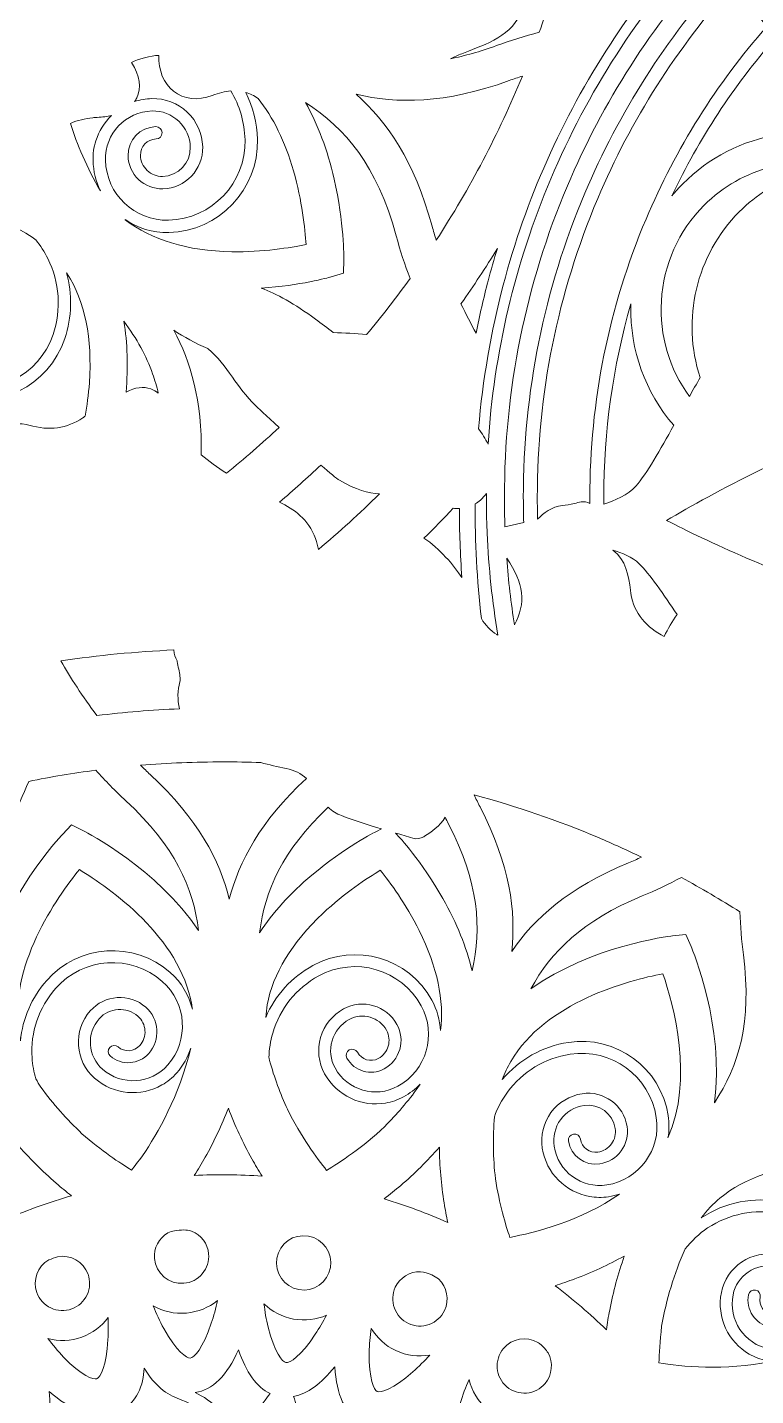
# Model space of a CAD drawing. Header units: millimetres. Extents: x -1844 to 2932, y -490 to 399.
# Drawn here: x 1661.4 to 1800.5, y -21.7 to 239.7 of the extents above; entities that cross this region are included whole.
import ezdxf

# ---------------------------------------------------------------- set-up
doc = ezdxf.new("R2010")
doc.units = ezdxf.units.MM
doc.header["$MEASUREMENT"] = 0
doc.layers.add('Layer 5', color=7, linetype='Continuous')

msp = doc.modelspace()

# ---------------------------------------------------------------- linework, layer by layer
at = {"layer": 'Layer 5', "lineweight": 0}
for points, knots in [([(1650.21, 377.4), (1649.96, 377.5), (1649.7, 377.58), (1649.43, 377.65), (1606.76, 391.27), (1561.29, 398.64), (1514.1, 398.64), (1268.61, 398.64), (1069.6, 199.63), (1069.6, -45.86), (1069.6, -291.35), (1268.61, -490.36), (1514.1, -490.36), (1759.59, -490.36), (1958.6, -291.35), (1958.6, -45.86), (1958.6, 152.15), (1829.12, 319.91), (1650.21, 377.4)], [0, 0, 0, 0, 1, 1, 1, 2, 2, 2, 3, 3, 3, 4, 4, 4, 5, 5, 5, 6, 6, 6, 6]), ([(1745.52, 260.42), (1744.75, 261.83), (1743.87, 263.32), (1742.88, 264.85), (1741.34, 267.23), (1739.71, 269.4), (1738.02, 271.38), (1738.2, 271.79), (1738.44, 272.21), (1738.75, 272.65), (1739.12, 273.16), (1739.52, 273.66), (1739.94, 274.15), (1746.17, 271.46), (1752.02, 266.82), (1757.97, 258.4), (1759.65, 256.03), (1761.42, 253.77), (1763.28, 251.6), (1762.07, 247.28), (1760.7, 243), (1759.18, 238.76), (1756.44, 238.04), (1753.72, 237.2), (1751.02, 236.22), (1747.86, 235.07), (1744.94, 234.25), (1742.21, 233.71), (1742.57, 233.88), (1742.94, 234.05), (1743.31, 234.22), (1743.98, 234.52), (1744.8, 234.83), (1745.67, 235.16), (1749.7, 236.7), (1755.21, 238.8), (1755.97, 243.91), (1756.64, 248.41), (1753.38, 253.61), (1745.52, 260.42)], [0, 0, 0, 0, 1, 1, 1, 2, 2, 2, 3, 3, 3, 4, 4, 4, 5, 5, 5, 6, 6, 6, 7, 7, 7, 8, 8, 8, 9, 9, 9, 10, 10, 10, 11, 11, 11, 12, 12, 12, 13, 13, 13, 13]), ([(1795.5, 263.96), (1798.99, 267.29), (1801.9, 269.71), (1803.8, 271.21), (1804.28, 270.77), (1804.75, 270.34), (1805.22, 269.91), (1801.67, 266.94), (1798.24, 263.8), (1794.93, 260.5), (1793.45, 259.02), (1792.02, 257.51), (1790.61, 255.99), (1790.61, 255.99), (1790.32, 255.67), (1790.32, 255.67), (1778.13, 242.42), (1768.41, 227.35), (1761.4, 210.76), (1754.56, 194.59), (1750.54, 177.57), (1749.42, 160.05), (1748.9, 161.13), (1748.28, 162.12), (1747.59, 163.02), (1748.4, 172.39), (1749.98, 181.54), (1752.31, 190.43), (1756.62, 206.8), (1763.5, 222.31), (1772.77, 236.51), (1781.02, 249.16), (1789.68, 258.42), (1795.5, 263.96)], [0, 0, 0, 0, 1, 1, 1, 2, 2, 2, 3, 3, 3, 4, 4, 4, 5, 5, 5, 6, 6, 6, 7, 7, 7, 8, 8, 8, 9, 9, 9, 10, 10, 10, 11, 11, 11, 11]), ([(1767.9, 208.04), (1760.11, 189.61), (1756.15, 170.03), (1756.15, 149.85), (1756.15, 148.26), (1756.18, 146.67), (1756.23, 145.09), (1756.23, 145.09), (1752.64, 144.29), (1752.64, 144.29), (1752.57, 146.14), (1752.54, 147.99), (1752.54, 149.85), (1752.54, 170.51), (1756.58, 190.55), (1764.56, 209.42), (1771.35, 225.46), (1780.72, 240.07), (1792.46, 252.93), (1792.46, 252.93), (1794.69, 250.05), (1794.69, 250.05), (1783.44, 237.61), (1774.44, 223.51), (1767.9, 208.04)], [0, 0, 0, 0, 1, 1, 1, 2, 2, 2, 3, 3, 3, 4, 4, 4, 5, 5, 5, 6, 6, 6, 7, 7, 7, 8, 8, 8, 8]), ([(1779.6, 203.09), (1772.46, 186.23), (1768.85, 168.31), (1768.85, 149.85), (1768.85, 149.49), (1768.85, 149.13), (1768.86, 148.77), (1768.35, 149.05), (1767.75, 149.15), (1767.17, 149.03), (1766.75, 148.95), (1766.33, 148.86), (1765.91, 148.76), (1765.09, 148.58), (1764.32, 148.4), (1763.61, 148.34), (1761.53, 148.17), (1760.06, 146.89), (1758.88, 145.78), (1758.84, 147.13), (1758.82, 148.49), (1758.82, 149.85), (1758.82, 169.67), (1762.7, 188.9), (1770.35, 207), (1776.72, 222.05), (1785.45, 235.78), (1796.36, 247.92), (1796.36, 247.92), (1802.63, 239.86), (1802.63, 239.86), (1793.02, 228.89), (1785.29, 216.56), (1779.6, 203.09)], [0, 0, 0, 0, 1, 1, 1, 2, 2, 2, 3, 3, 3, 4, 4, 4, 5, 5, 5, 6, 6, 6, 7, 7, 7, 8, 8, 8, 9, 9, 9, 10, 10, 10, 11, 11, 11, 11]), ([(1804.95, 219.25), (1797.95, 218.09), (1791.61, 214.83), (1786.59, 209.8), (1785.86, 209.07), (1785.17, 208.32), (1784.52, 207.54), (1789.7, 218.42), (1796.29, 228.5), (1804.2, 237.62), (1805.26, 235.9), (1806.65, 233.27), (1806.67, 231.08), (1806.71, 228.27), (1805.83, 223.57), (1804.95, 219.25)], [0, 0, 0, 0, 1, 1, 1, 2, 2, 2, 3, 3, 3, 4, 4, 4, 5, 5, 5, 5]), ([(1685.94, 220.74), (1682.95, 220.67), (1680.58, 218.17), (1680.66, 215.18), (1680.7, 213.45), (1681.42, 211.84), (1682.67, 210.64), (1683.93, 209.45), (1685.58, 208.82), (1687.31, 208.86), (1691.61, 208.97), (1695.03, 212.57), (1694.91, 216.87), (1694.85, 219.4), (1693.8, 221.75), (1691.97, 223.5), (1690.14, 225.24), (1687.73, 226.16), (1685.21, 226.09), (1684.06, 226.06), (1682.95, 225.86), (1681.91, 225.52), (1682.07, 225.74), (1682.21, 225.98), (1682.33, 226.22), (1683.26, 228.17), (1682.93, 230.43), (1681.34, 232.97), (1682.51, 233.67), (1685.04, 234.33), (1686.53, 234.34), (1686.46, 231.46), (1687.45, 229.02), (1689.35, 227.51), (1691.31, 225.95), (1694, 225.65), (1696.72, 226.68), (1698.03, 227.17), (1699.2, 227.46), (1700.28, 227.56), (1701.97, 224.77), (1702.91, 221.59), (1703, 218.25), (1703.21, 209.98), (1696.66, 203.09), (1688.39, 202.87), (1681.91, 202.7), (1676.5, 207.84), (1676.34, 214.32), (1676.21, 219.38), (1680.21, 223.59), (1685.27, 223.73), (1687.16, 223.77), (1688.96, 223.08), (1690.34, 221.78), (1691.71, 220.47), (1692.5, 218.71), (1692.55, 216.81), (1692.62, 213.81), (1690.25, 211.31), (1687.25, 211.23), (1686.15, 211.2), (1685.1, 211.61), (1684.31, 212.36), (1683.51, 213.12), (1683.05, 214.14), (1683.03, 215.24), (1682.98, 216.93), (1684.32, 218.33), (1686, 218.38), (1686.66, 218.39), (1687.17, 218.93), (1687.16, 219.59), (1687.14, 220.24), (1686.59, 220.76), (1685.94, 220.74)], [0, 0, 0, 0, 1, 1, 1, 2, 2, 2, 3, 3, 3, 4, 4, 4, 5, 5, 5, 6, 6, 6, 7, 7, 7, 8, 8, 8, 9, 9, 9, 10, 10, 10, 11, 11, 11, 12, 12, 12, 13, 13, 13, 14, 14, 14, 15, 15, 15, 16, 16, 16, 17, 17, 17, 18, 18, 18, 19, 19, 19, 20, 20, 20, 21, 21, 21, 22, 22, 22, 23, 23, 23, 24, 24, 24, 25, 25, 25, 25]), ([(1753.45, 229.54), (1754.29, 229.84), (1755.14, 230.13), (1755.97, 230.41), (1751.46, 219.42), (1745.96, 208.95), (1739.51, 199.04), (1739.24, 199.93), (1738.97, 200.83), (1738.72, 201.75), (1735.34, 214.15), (1730.11, 221.7), (1724.23, 226.93), (1731.95, 225.07), (1741.21, 225.1), (1753.45, 229.54)], [0, 0, 0, 0, 1, 1, 1, 2, 2, 2, 3, 3, 3, 4, 4, 4, 5, 5, 5, 5]), ([(1705.36, 218.31), (1705.28, 221.48), (1704.51, 224.53), (1703.13, 227.29), (1703.95, 227.05), (1704.72, 226.66), (1705.5, 226.12), (1708.37, 222.53), (1710.64, 217.89), (1712.26, 212.27), (1713.9, 206.59), (1714.46, 201.23), (1714.65, 198.22), (1711.69, 197.62), (1706.38, 196.75), (1700.47, 196.84), (1691.93, 196.97), (1685.13, 199.14), (1680.13, 202.96), (1680.12, 202.97), (1680.11, 202.98), (1680.1, 202.99), (1682.47, 201.35), (1685.36, 200.42), (1688.46, 200.5), (1698.03, 200.75), (1705.61, 208.74), (1705.36, 218.31)], [0, 0, 0, 0, 1, 1, 1, 2, 2, 2, 3, 3, 3, 4, 4, 4, 5, 5, 5, 6, 6, 6, 7, 7, 7, 8, 8, 8, 9, 9, 9, 9]), ([(1731.86, 199.88), (1732.62, 197.1), (1733.51, 194.38), (1734.51, 191.72), (1731.88, 188.06), (1729.12, 184.49), (1726.22, 181.01), (1724.11, 181.21), (1721.98, 181.33), (1719.84, 181.39), (1718.75, 182.26), (1717.61, 183.13), (1716.45, 183.98), (1712.45, 186.89), (1709.02, 188.85), (1706.11, 189.87), (1713.56, 190.39), (1719.03, 191.93), (1719.28, 192), (1719.28, 192), (1721.83, 192.73), (1721.83, 192.73), (1721.83, 192.73), (1721.87, 195.38), (1721.87, 195.38), (1721.87, 195.66), (1721.92, 202.43), (1720.02, 210.73), (1718.75, 216.27), (1716.91, 221.16), (1714.54, 225.35), (1722.25, 220.33), (1728.16, 213.45), (1731.86, 199.88)], [0, 0, 0, 0, 1, 1, 1, 2, 2, 2, 3, 3, 3, 4, 4, 4, 5, 5, 5, 6, 6, 6, 7, 7, 7, 8, 8, 8, 9, 9, 9, 10, 10, 10, 11, 11, 11, 11]), ([(1673.93, 222.44), (1674.21, 222.47), (1674.49, 222.49), (1674.77, 222.5), (1675.78, 222.56), (1676.7, 222.68), (1677.52, 222.87), (1676.13, 221.54), (1675.08, 219.87), (1674.49, 218), (1674.12, 216.82), (1673.93, 215.56), (1673.97, 214.26), (1674.02, 212.18), (1674.53, 210.21), (1675.39, 208.45), (1672.8, 212.99), (1670.88, 217.33), (1669.66, 221.36), (1671.02, 221.94), (1672.46, 222.31), (1673.93, 222.44)], [0, 0, 0, 0, 1, 1, 1, 2, 2, 2, 3, 3, 3, 4, 4, 4, 5, 5, 5, 6, 6, 6, 7, 7, 7, 7]), ([(1797.39, 204.46), (1789.18, 196.25), (1786.27, 183.85), (1789.92, 172.81), (1789.22, 171.59), (1788.5, 170.31), (1787.88, 169.19), (1784.04, 174.42), (1782.14, 180.86), (1782.51, 187.42), (1782.91, 194.35), (1785.8, 200.85), (1790.67, 205.72), (1794.27, 209.32), (1798.74, 211.85), (1803.65, 213.08), (1803.35, 211.69), (1803.04, 210.18), (1802.77, 208.76), (1800.83, 207.54), (1799.02, 206.09), (1797.39, 204.46)], [0, 0, 0, 0, 1, 1, 1, 2, 2, 2, 3, 3, 3, 4, 4, 4, 5, 5, 5, 6, 6, 6, 7, 7, 7, 7]), ([(1636.42, 198.4), (1637.52, 198.64), (1638.62, 198.79), (1639.73, 198.84), (1640.41, 198.87), (1641.04, 199.17), (1641.49, 199.67), (1641.94, 200.18), (1642.16, 200.84), (1642.12, 201.51), (1641.93, 204.06), (1639.86, 205.73), (1637.71, 206.25), (1637.92, 207.14), (1638.13, 207.96), (1638.34, 208.71), (1639.51, 208.54), (1640.98, 208.28), (1642.63, 207.92), (1647.49, 206.75), (1654.87, 204.34), (1662.55, 199.48), (1662.71, 199.36), (1662.86, 199.23), (1663.02, 199.11), (1663.91, 198.02), (1664.68, 196.83), (1665.32, 195.54), (1667.59, 190.99), (1667.95, 185.83), (1666.33, 181.01), (1663.71, 173.17), (1655.19, 168.93), (1647.35, 171.55), (1641.21, 173.61), (1637.88, 180.29), (1639.94, 186.44), (1641.55, 191.23), (1646.75, 193.83), (1651.55, 192.22), (1653.35, 191.62), (1654.8, 190.35), (1655.65, 188.65), (1656.49, 186.96), (1656.63, 185.03), (1656.02, 183.23), (1655.07, 180.39), (1651.98, 178.85), (1649.13, 179.8), (1648.09, 180.15), (1647.25, 180.89), (1646.76, 181.87), (1646.27, 182.85), (1646.19, 183.97), (1646.54, 185.01), (1647.07, 186.61), (1648.81, 187.48), (1650.41, 186.94), (1651.03, 186.73), (1651.7, 187.07), (1651.91, 187.69), (1652.12, 188.31), (1651.78, 188.98), (1651.16, 189.19), (1648.32, 190.14), (1645.24, 188.6), (1644.29, 185.77), (1643.74, 184.12), (1643.86, 182.36), (1644.64, 180.81), (1645.41, 179.26), (1646.74, 178.11), (1648.38, 177.56), (1652.47, 176.19), (1656.9, 178.4), (1658.27, 182.48), (1659.07, 184.88), (1658.9, 187.45), (1657.77, 189.71), (1656.64, 191.97), (1654.7, 193.66), (1652.3, 194.47), (1647.5, 196.07), (1642.38, 194.34), (1639.46, 190.53), (1638.71, 189.55), (1638.11, 188.43), (1637.69, 187.19), (1637.04, 185.24), (1636.84, 183.25), (1637.03, 181.33), (1635.98, 187.76), (1635.92, 193.5), (1636.42, 198.4)], [0, 0, 0, 0, 1, 1, 1, 2, 2, 2, 3, 3, 3, 4, 4, 4, 5, 5, 5, 6, 6, 6, 7, 7, 7, 8, 8, 8, 9, 9, 9, 10, 10, 10, 11, 11, 11, 12, 12, 12, 13, 13, 13, 14, 14, 14, 15, 15, 15, 16, 16, 16, 17, 17, 17, 18, 18, 18, 19, 19, 19, 20, 20, 20, 21, 21, 21, 22, 22, 22, 23, 23, 23, 24, 24, 24, 25, 25, 25, 26, 26, 26, 27, 27, 27, 28, 28, 28, 29, 29, 29, 30, 30, 30, 31, 31, 31, 31]), ([(1744.24, 186.9), (1746.67, 190.34), (1748.99, 193.86), (1751.19, 197.44), (1750.56, 195.4), (1749.98, 193.34), (1749.43, 191.28), (1748.56, 187.98), (1747.8, 184.64), (1747.14, 181.28), (1746.16, 183.03), (1745.19, 184.91), (1744.24, 186.9)], [0, 0, 0, 0, 1, 1, 1, 2, 2, 2, 3, 3, 3, 4, 4, 4, 4]), ([(1668.9, 192.83), (1668.95, 192.76), (1669, 192.69), (1669.04, 192.62), (1672.43, 187.32), (1673.85, 180.31), (1673.27, 171.79), (1673.11, 169.53), (1672.82, 167.38), (1672.48, 165.42), (1672.33, 165.32), (1672.18, 165.23), (1672.04, 165.13), (1668.92, 163.04), (1665.73, 162.6), (1661.71, 163.7), (1661.56, 163.75), (1661.4, 163.79), (1661.24, 163.82), (1659.04, 164.27), (1656.77, 163.7), (1655.01, 162.26), (1654.96, 162.22), (1654.91, 162.18), (1654.87, 162.14), (1646.38, 165.78), (1642, 170.41), (1639.77, 173.9), (1639.34, 174.58), (1638.96, 175.33), (1638.61, 176.11), (1640.25, 173.01), (1643.02, 170.51), (1646.6, 169.31), (1655.68, 166.27), (1665.54, 171.18), (1668.58, 180.26), (1669.96, 184.38), (1670.06, 188.73), (1668.9, 192.83)], [0, 0, 0, 0, 1, 1, 1, 2, 2, 2, 3, 3, 3, 4, 4, 4, 5, 5, 5, 6, 6, 6, 7, 7, 7, 8, 8, 8, 9, 9, 9, 10, 10, 10, 11, 11, 11, 12, 12, 12, 13, 13, 13, 13]), ([(1784.87, 163.68), (1782.34, 159.06), (1779.71, 154.42), (1777.66, 152.08), (1776.21, 150.42), (1773.45, 149.27), (1771.52, 148.63), (1771.52, 149.03), (1771.51, 149.44), (1771.51, 149.85), (1771.51, 162.52), (1773.25, 174.93), (1776.69, 186.9), (1776.69, 186.76), (1776.68, 186.62), (1776.68, 186.47), (1776.52, 178.08), (1779.43, 170), (1784.87, 163.68)], [0, 0, 0, 0, 1, 1, 1, 2, 2, 2, 3, 3, 3, 4, 4, 4, 5, 5, 5, 6, 6, 6, 6]), ([(1685.35, 173.53), (1685.77, 172.33), (1686.13, 171.08), (1686.43, 169.79), (1686, 170.16), (1685.53, 170.45), (1685.01, 170.64), (1683.58, 171.16), (1682, 170.95), (1680.31, 170), (1680.3, 169.99), (1680.29, 169.99), (1680.27, 169.98), (1680.71, 174.85), (1680.56, 179.39), (1679.84, 183.56), (1682.37, 180.18), (1684.12, 176.97), (1685.35, 173.53)], [0, 0, 0, 0, 1, 1, 1, 2, 2, 2, 3, 3, 3, 4, 4, 4, 5, 5, 5, 6, 6, 6, 6]), ([(1689.39, 181.85), (1691.35, 180.55), (1693.49, 179.36), (1695.87, 178.33), (1695.89, 178.31), (1695.91, 178.3), (1695.93, 178.28), (1697.83, 176.77), (1699.17, 174.88), (1700.59, 172.87), (1701.87, 171.08), (1703.18, 169.22), (1705.01, 167.45), (1705.21, 167.25), (1707.09, 165.49), (1709.49, 163.27), (1706.24, 160.23), (1702.89, 157.31), (1699.45, 154.52), (1697.7, 155.65), (1696.09, 156.81), (1694.64, 158.07), (1694.82, 168.33), (1692.64, 175.83), (1689.39, 181.85)], [0, 0, 0, 0, 1, 1, 1, 2, 2, 2, 3, 3, 3, 4, 4, 4, 5, 5, 5, 6, 6, 6, 7, 7, 7, 8, 8, 8, 8]), ([(1817.2, 131.76), (1805.69, 134.65), (1790.89, 141.75), (1783.49, 145.51), (1787.97, 148.14), (1794.42, 151.77), (1801.34, 155.12), (1807.02, 157.87), (1811.95, 159.91), (1816.11, 161.24), (1815.64, 157.49), (1815.39, 153.69), (1815.39, 149.85), (1815.39, 143.7), (1816.01, 137.65), (1817.2, 131.76)], [0, 0, 0, 0, 1, 1, 1, 2, 2, 2, 3, 3, 3, 4, 4, 4, 5, 5, 5, 5]), ([(1717.01, 139.93), (1716.88, 140.63), (1716.7, 141.33), (1716.45, 142.03), (1715.12, 145.79), (1712.36, 147.63), (1709.58, 149), (1712.27, 151.28), (1714.91, 153.64), (1717.48, 156.07), (1719.15, 154.61), (1720.48, 153.51), (1721.04, 153.18), (1724.14, 151.34), (1726.57, 150.73), (1728.66, 150.56), (1724.9, 146.86), (1721.01, 143.32), (1717.01, 139.93)], [0, 0, 0, 0, 1, 1, 1, 2, 2, 2, 3, 3, 3, 4, 4, 4, 5, 5, 5, 6, 6, 6, 6]), ([(1749.22, 143.53), (1749.22, 143.53), (1749.24, 143.09), (1749.24, 143.09), (1749.52, 136.51), (1750.21, 129.99), (1751.3, 123.57), (1751.22, 123.61), (1751.14, 123.66), (1751.07, 123.7), (1749.85, 124.47), (1748.92, 125.51), (1748.14, 126.74), (1747.31, 134.14), (1746.91, 141.46), (1746.94, 148.66), (1747.3, 148.88), (1747.64, 149.13), (1747.97, 149.41), (1748.4, 149.79), (1748.77, 150.22), (1749.1, 150.67), (1749.1, 150.4), (1749.1, 150.12), (1749.1, 149.85), (1749.1, 147.74), (1749.14, 145.63), (1749.22, 143.53)], [0, 0, 0, 0, 1, 1, 1, 2, 2, 2, 3, 3, 3, 4, 4, 4, 5, 5, 5, 6, 6, 6, 7, 7, 7, 8, 8, 8, 9, 9, 9, 9]), ([(1737.18, 142.13), (1739.07, 144), (1740.94, 145.89), (1742.77, 147.83), (1743.08, 147.78), (1743.39, 147.76), (1743.7, 147.76), (1743.78, 147.76), (1743.86, 147.76), (1743.94, 147.77), (1743.94, 143.41), (1744.1, 139.01), (1744.41, 134.58), (1742.83, 137.03), (1740.15, 140.1), (1737.18, 142.13)], [0, 0, 0, 0, 1, 1, 1, 2, 2, 2, 3, 3, 3, 4, 4, 4, 5, 5, 5, 5]), ([(1778.23, 137.3), (1780.26, 135.31), (1783.02, 131.28), (1785.5, 127.52), (1784.57, 126.18), (1783.76, 124.79), (1783.04, 123.35), (1779.82, 124.96), (1777.24, 127.8), (1776.71, 131.53), (1776.71, 131.53), (1776.62, 132.16), (1776.62, 132.16), (1776.25, 134.83), (1775.8, 138.05), (1773.24, 139.81), (1775, 139.3), (1777.01, 138.49), (1778.23, 137.3)], [0, 0, 0, 0, 1, 1, 1, 2, 2, 2, 3, 3, 3, 4, 4, 4, 5, 5, 5, 6, 6, 6, 6]), ([(1754.46, 125.53), (1753.79, 129.74), (1753.29, 133.99), (1752.97, 138.27), (1756.25, 133.56), (1756.71, 129.69), (1754.46, 125.53)], [0, 0, 0, 0, 1, 1, 1, 2, 2, 2, 2]), ([(1689.43, 120.76), (1689.45, 119.93), (1689.75, 119.26), (1689.95, 118.82), (1689.99, 118.74), (1690.04, 118.64), (1690.06, 118.57), (1690.14, 118.07), (1690.23, 117.58), (1690.33, 117.11), (1690.51, 116.2), (1690.71, 115.16), (1690.56, 114.66), (1690.08, 113.07), (1690.07, 111.28), (1690.48, 109.52), (1685.19, 109.3), (1679.93, 108.87), (1674.72, 108.23), (1671.92, 111.92), (1669.65, 115.49), (1667.85, 118.68), (1674.97, 119.75), (1682.17, 120.44), (1689.43, 120.76)], [0, 0, 0, 0, 1, 1, 1, 2, 2, 2, 3, 3, 3, 4, 4, 4, 5, 5, 5, 6, 6, 6, 7, 7, 7, 8, 8, 8, 8]), ([(1698.8, 99.38), (1701.21, 99.38), (1703.61, 99.33), (1706.01, 99.23), (1707.6, 98.84), (1709.21, 98.45), (1710.83, 98.12), (1712.49, 97.78), (1713.72, 97.18), (1714.71, 96.2), (1705.9, 87.99), (1701.85, 80.33), (1700, 73.12), (1698.19, 80.54), (1694.09, 88.45), (1684.89, 96.97), (1684.27, 97.55), (1683.66, 98.13), (1683.06, 98.72), (1688.27, 99.15), (1693.52, 99.38), (1698.8, 99.38)], [0, 0, 0, 0, 1, 1, 1, 2, 2, 2, 3, 3, 3, 4, 4, 4, 5, 5, 5, 6, 6, 6, 7, 7, 7, 7]), ([(1674.5, 97.79), (1676.31, 95.77), (1678.22, 93.82), (1680.24, 91.94), (1689.67, 83.21), (1693.07, 75.47), (1694.13, 67.16), (1686.17, 79), (1672.81, 85.87), (1672.14, 86.21), (1672.14, 86.21), (1669.87, 87.36), (1669.87, 87.36), (1669.87, 87.36), (1668.11, 85.51), (1668.11, 85.51), (1667.58, 84.95), (1656.96, 73.57), (1653.66, 59.4), (1651.66, 67.79), (1652.1, 76.39), (1658.2, 88.11), (1659.49, 90.59), (1660.65, 93.1), (1661.68, 95.64), (1665.92, 96.51), (1670.19, 97.23), (1674.5, 97.79)], [0, 0, 0, 0, 1, 1, 1, 2, 2, 2, 3, 3, 3, 4, 4, 4, 5, 5, 5, 6, 6, 6, 7, 7, 7, 8, 8, 8, 9, 9, 9, 9]), ([(1770.48, 84.91), (1773.26, 83.73), (1776.01, 82.48), (1778.72, 81.18), (1777.9, 80.8), (1777.07, 80.44), (1776.21, 80.08), (1764.78, 75.34), (1758.21, 69.43), (1753.93, 63.18), (1754.77, 70.78), (1753.62, 79.62), (1747.89, 90.76), (1747.49, 91.54), (1747.11, 92.31), (1746.75, 93.08), (1754.81, 90.91), (1762.72, 88.18), (1770.48, 84.91)], [0, 0, 0, 0, 1, 1, 1, 2, 2, 2, 3, 3, 3, 4, 4, 4, 5, 5, 5, 6, 6, 6, 6]), ([(1728.09, 86.09), (1727.84, 85.97), (1722.03, 83.04), (1715.77, 77.75), (1711.64, 74.26), (1708.3, 70.58), (1705.77, 66.75), (1706.81, 74.81), (1710.05, 82.33), (1718.86, 90.7), (1719.66, 90.01), (1720.53, 89.46), (1721.4, 89.12), (1723.91, 88.15), (1726.44, 87.36), (1729.06, 86.58), (1729.06, 86.58), (1728.09, 86.09), (1728.09, 86.09)], [0, 0, 0, 0, 1, 1, 1, 2, 2, 2, 3, 3, 3, 4, 4, 4, 5, 5, 5, 6, 6, 6, 6]), ([(1737.29, 85.19), (1738.53, 85.99), (1740.2, 87.06), (1741.23, 88.79), (1741.42, 88.4), (1741.61, 88.02), (1741.81, 87.63), (1741.81, 87.63), (1741.81, 87.63), (1741.81, 87.63), (1747.7, 76.16), (1748.23, 67.69), (1746.35, 59.49), (1745.3, 63.96), (1743.44, 68.57), (1740.78, 73.27), (1736.73, 80.43), (1732.3, 85.18), (1732.12, 85.37), (1732.12, 85.37), (1731.73, 85.79), (1731.73, 85.79), (1732.82, 85.47), (1733.93, 85.14), (1735.04, 84.8), (1735.75, 84.58), (1736.51, 84.69), (1737.13, 85.09), (1737.13, 85.09), (1737.29, 85.19), (1737.29, 85.19)], [0, 0, 0, 0, 1, 1, 1, 2, 2, 2, 3, 3, 3, 4, 4, 4, 5, 5, 5, 6, 6, 6, 7, 7, 7, 8, 8, 8, 9, 9, 9, 10, 10, 10, 10]), ([(1688.7, 59.16), (1681.77, 65.23), (1671.19, 64.54), (1665.12, 57.61), (1662.24, 54.34), (1660.52, 50.33), (1660.1, 46.08), (1660.02, 46.47), (1659.94, 46.85), (1659.87, 47.23), (1657.62, 60.2), (1667.13, 73.6), (1671.36, 78.79), (1677.09, 75.33), (1690.56, 65.93), (1692.81, 52.96), (1692.86, 52.69), (1692.9, 52.41), (1692.94, 52.13), (1692.31, 54.77), (1690.89, 57.24), (1688.7, 59.16)], [0, 0, 0, 0, 1, 1, 1, 2, 2, 2, 3, 3, 3, 4, 4, 4, 5, 5, 5, 6, 6, 6, 7, 7, 7, 7]), ([(1736.27, 67.14), (1739.73, 60.18), (1741.08, 53.76), (1740.32, 48.04), (1740.22, 50.02), (1739.68, 52.01), (1738.67, 53.87), (1734.23, 61.95), (1724.06, 64.92), (1715.98, 60.49), (1711.9, 58.25), (1708.77, 54.78), (1706.96, 50.57), (1707.02, 51.38), (1707.12, 52.17), (1707.25, 52.95), (1708.32, 58.91), (1711.89, 64.79), (1717.87, 70.43), (1722.01, 74.33), (1726.35, 77.18), (1728.84, 78.67), (1730.66, 76.41), (1733.74, 72.23), (1736.27, 67.14)], [0, 0, 0, 0, 1, 1, 1, 2, 2, 2, 3, 3, 3, 4, 4, 4, 5, 5, 5, 6, 6, 6, 7, 7, 7, 8, 8, 8, 8]), ([(1786.33, 77.29), (1790.15, 75.23), (1793.88, 73.04), (1797.53, 70.71), (1797.62, 68), (1797.84, 65.26), (1798.18, 62.53), (1799.82, 49.57), (1797.33, 41.39), (1792.66, 34.27), (1794.6, 48.82), (1788.5, 63.36), (1788.19, 64.08), (1788.19, 64.08), (1787.19, 66.43), (1787.19, 66.43), (1787.19, 66.43), (1784.65, 66.13), (1784.65, 66.13), (1783.91, 66.05), (1769.13, 64.25), (1757.58, 56), (1761.45, 63.12), (1767.33, 68.99), (1778.83, 73.76), (1781.41, 74.83), (1783.91, 76.01), (1786.33, 77.29)], [0, 0, 0, 0, 1, 1, 1, 2, 2, 2, 3, 3, 3, 4, 4, 4, 5, 5, 5, 6, 6, 6, 7, 7, 7, 8, 8, 8, 9, 9, 9, 9]), ([(1671.86, 28.35), (1668.98, 31.06), (1666.34, 34.04), (1664.01, 37.23), (1663.66, 37.76), (1663.34, 38.29), (1663.04, 38.82), (1662.66, 40.11), (1662.41, 41.45), (1662.32, 42.83), (1662, 47.72), (1663.6, 52.43), (1666.83, 56.11), (1672.08, 62.09), (1681.22, 62.69), (1687.2, 57.44), (1691.89, 53.33), (1692.36, 46.16), (1688.24, 41.47), (1685.03, 37.81), (1679.44, 37.45), (1675.79, 40.66), (1674.41, 41.86), (1673.59, 43.53), (1673.47, 45.35), (1673.36, 47.17), (1673.95, 48.93), (1675.16, 50.3), (1677.06, 52.47), (1680.38, 52.69), (1682.55, 50.78), (1683.34, 50.08), (1683.82, 49.12), (1683.89, 48.06), (1683.96, 47.01), (1683.61, 45.99), (1682.91, 45.19), (1681.84, 43.97), (1679.98, 43.85), (1678.76, 44.92), (1678.29, 45.33), (1677.57, 45.29), (1677.15, 44.81), (1676.74, 44.34), (1676.78, 43.62), (1677.26, 43.2), (1679.42, 41.31), (1682.73, 41.52), (1684.63, 43.69), (1685.73, 44.94), (1686.27, 46.55), (1686.16, 48.21), (1686.06, 49.87), (1685.31, 51.4), (1684.05, 52.5), (1680.94, 55.23), (1676.17, 54.92), (1673.44, 51.8), (1671.84, 49.97), (1671.04, 47.63), (1671.2, 45.2), (1671.36, 42.77), (1672.45, 40.55), (1674.28, 38.94), (1677.94, 35.73), (1683.14, 35.36), (1687.14, 37.66), (1688.18, 38.26), (1689.13, 39.02), (1689.96, 39.97), (1691.2, 41.38), (1692.09, 42.98), (1692.64, 44.66), (1690.35, 35.49), (1686.39, 28.46), (1683.39, 24.09), (1682.62, 23.03), (1681.91, 22.13), (1681.33, 21.4), (1679.17, 22.71), (1675.52, 25.1), (1671.86, 28.35)], [0, 0, 0, 0, 1, 1, 1, 2, 2, 2, 3, 3, 3, 4, 4, 4, 5, 5, 5, 6, 6, 6, 7, 7, 7, 8, 8, 8, 9, 9, 9, 10, 10, 10, 11, 11, 11, 12, 12, 12, 13, 13, 13, 14, 14, 14, 15, 15, 15, 16, 16, 16, 17, 17, 17, 18, 18, 18, 19, 19, 19, 20, 20, 20, 21, 21, 21, 22, 22, 22, 23, 23, 23, 24, 24, 24, 25, 25, 25, 26, 26, 26, 27, 27, 27, 27]), ([(1732.18, 37.41), (1727.92, 35.07), (1722.54, 36.63), (1720.2, 40.9), (1719.32, 42.5), (1719.12, 44.35), (1719.63, 46.1), (1720.14, 47.85), (1721.31, 49.3), (1722.91, 50.18), (1725.44, 51.57), (1728.63, 50.63), (1730.02, 48.1), (1730.53, 47.17), (1730.64, 46.1), (1730.35, 45.09), (1730.05, 44.07), (1729.38, 43.23), (1728.45, 42.72), (1727.03, 41.94), (1725.24, 42.47), (1724.46, 43.89), (1724.15, 44.44), (1723.46, 44.64), (1722.91, 44.34), (1722.36, 44.04), (1722.15, 43.34), (1722.46, 42.79), (1723.84, 40.27), (1727.02, 39.34), (1729.55, 40.72), (1731.01, 41.53), (1732.07, 42.85), (1732.54, 44.45), (1733, 46.05), (1732.82, 47.74), (1732.02, 49.2), (1730.02, 52.83), (1725.45, 54.17), (1721.81, 52.18), (1719.68, 51.01), (1718.13, 49.08), (1717.44, 46.74), (1716.76, 44.4), (1717.03, 41.94), (1718.2, 39.8), (1720.54, 35.53), (1725.3, 33.41), (1729.85, 34.2), (1731.02, 34.41), (1732.18, 34.8), (1733.28, 35.41), (1734.47, 36.06), (1735.52, 36.86), (1736.43, 37.79), (1736.31, 37.6), (1736.19, 37.4), (1736.07, 37.22), (1734.13, 34.55), (1731.98, 32.02), (1729.68, 29.7), (1725.5, 25.74), (1721.1, 22.85), (1718.58, 21.34), (1716.75, 23.63), (1713.63, 27.85), (1711.08, 33.01), (1709.72, 35.99), (1708.58, 39.12), (1707.69, 42.3), (1707.64, 42.5), (1707.6, 42.7), (1707.56, 42.9), (1707.61, 44.45), (1707.85, 46.02), (1708.29, 47.55), (1709.66, 52.25), (1712.78, 56.13), (1717.07, 58.49), (1724.05, 62.31), (1732.84, 59.75), (1736.66, 52.77), (1739.67, 47.3), (1737.65, 40.41), (1732.18, 37.41)], [0, 0, 0, 0, 1, 1, 1, 2, 2, 2, 3, 3, 3, 4, 4, 4, 5, 5, 5, 6, 6, 6, 7, 7, 7, 8, 8, 8, 9, 9, 9, 10, 10, 10, 11, 11, 11, 12, 12, 12, 13, 13, 13, 14, 14, 14, 15, 15, 15, 16, 16, 16, 17, 17, 17, 18, 18, 18, 19, 19, 19, 20, 20, 20, 21, 21, 21, 22, 22, 22, 23, 23, 23, 24, 24, 24, 25, 25, 25, 26, 26, 26, 27, 27, 27, 28, 28, 28, 28]), ([(1782.82, 58.9), (1784.85, 52.97), (1788.73, 38.68), (1783.78, 27.54), (1784.01, 28.92), (1784.03, 30.35), (1783.81, 31.81), (1782.41, 40.92), (1773.86, 47.19), (1764.75, 45.79), (1759.77, 45.02), (1755.34, 42.52), (1752.12, 38.69), (1752.58, 39.9), (1753.12, 41.05), (1753.74, 42.11), (1760.35, 53.5), (1776.24, 57.64), (1782.82, 58.9)], [0, 0, 0, 0, 1, 1, 1, 2, 2, 2, 3, 3, 3, 4, 4, 4, 5, 5, 5, 6, 6, 6, 6]), ([(1753.11, 36.26), (1756, 40.21), (1760.26, 42.79), (1765.1, 43.53), (1772.96, 44.74), (1780.34, 39.33), (1781.55, 31.46), (1782.5, 25.29), (1778.25, 19.51), (1772.09, 18.56), (1767.28, 17.82), (1762.76, 21.13), (1762.02, 25.94), (1761.75, 27.74), (1762.19, 29.55), (1763.27, 31.02), (1764.35, 32.49), (1765.93, 33.45), (1767.74, 33.73), (1770.59, 34.17), (1773.27, 32.2), (1773.71, 29.35), (1773.87, 28.3), (1773.61, 27.26), (1772.99, 26.4), (1772.36, 25.55), (1771.44, 24.99), (1770.4, 24.83), (1768.79, 24.59), (1767.29, 25.69), (1767.04, 27.29), (1766.95, 27.91), (1766.37, 28.34), (1765.74, 28.25), (1765.12, 28.15), (1764.69, 27.57), (1764.79, 26.95), (1765.22, 24.1), (1767.9, 22.14), (1770.74, 22.58), (1772.39, 22.83), (1773.84, 23.71), (1774.83, 25.05), (1775.81, 26.4), (1776.22, 28.05), (1775.96, 29.7), (1775.33, 33.79), (1771.49, 36.62), (1767.39, 35.99), (1764.99, 35.62), (1762.87, 34.33), (1761.43, 32.37), (1759.99, 30.41), (1759.4, 28), (1759.77, 25.59), (1760.51, 20.78), (1764.25, 17.16), (1768.8, 16.35), (1769.97, 16.14), (1771.19, 16.11), (1772.43, 16.3), (1773.16, 16.41), (1773.86, 16.58), (1774.53, 16.8), (1767.21, 11.68), (1758.14, 9.41), (1753.57, 8.53), (1752.77, 10.89), (1751.54, 14.99), (1750.82, 19.75), (1750.38, 23.69), (1750.32, 27.66), (1750.62, 31.59), (1751.21, 33.24), (1752.04, 34.81), (1753.11, 36.26)], [0, 0, 0, 0, 1, 1, 1, 2, 2, 2, 3, 3, 3, 4, 4, 4, 5, 5, 5, 6, 6, 6, 7, 7, 7, 8, 8, 8, 9, 9, 9, 10, 10, 10, 11, 11, 11, 12, 12, 12, 13, 13, 13, 14, 14, 14, 15, 15, 15, 16, 16, 16, 17, 17, 17, 18, 18, 18, 19, 19, 19, 20, 20, 20, 21, 21, 21, 22, 22, 22, 23, 23, 23, 24, 24, 24, 25, 25, 25, 25]), ([(1699.82, 33.23), (1701.08, 29.89), (1702.58, 26.64), (1704.31, 23.54), (1704.94, 22.41), (1705.59, 21.31), (1706.27, 20.23), (1701.95, 20.54), (1697.61, 20.59), (1693.31, 20.38), (1694.03, 21.5), (1694.72, 22.66), (1695.38, 23.83), (1697.08, 26.84), (1698.56, 29.99), (1699.82, 33.23)], [0, 0, 0, 0, 1, 1, 1, 2, 2, 2, 3, 3, 3, 4, 4, 4, 5, 5, 5, 5]), ([(1657.67, 12.15), (1657.96, 13.45), (1658.22, 14.78), (1658.44, 16.11), (1659, 19.52), (1659.32, 22.99), (1659.39, 26.46), (1661.72, 23.75), (1664.25, 21.21), (1666.93, 18.89), (1667.89, 18.06), (1668.87, 17.25), (1669.86, 16.48), (1665.72, 15.29), (1661.64, 13.84), (1657.67, 12.15)], [0, 0, 0, 0, 1, 1, 1, 2, 2, 2, 3, 3, 3, 4, 4, 4, 5, 5, 5, 5]), ([(1729.58, 15.9), (1730.65, 16.71), (1731.7, 17.57), (1732.73, 18.45), (1735.36, 20.7), (1737.83, 23.15), (1740.12, 25.77), (1740.16, 22.19), (1740.46, 18.63), (1741.02, 15.12), (1741.23, 13.86), (1741.46, 12.61), (1741.72, 11.38), (1737.79, 13.13), (1733.72, 14.64), (1729.58, 15.9)], [0, 0, 0, 0, 1, 1, 1, 2, 2, 2, 3, 3, 3, 4, 4, 4, 5, 5, 5, 5]), ([(1805.56, 15.3), (1800.17, 16.37), (1794.69, 15.28), (1790.12, 12.24), (1791.23, 13.69), (1792.43, 14.96), (1793.71, 16.03), (1798.36, 19.91), (1804.88, 22.12), (1813.09, 22.6), (1818.75, 22.93), (1823.91, 22.32), (1826.78, 21.86), (1826.72, 18.96), (1826.4, 13.78), (1825.06, 8.25), (1823.54, 1.97), (1821.14, -3.09), (1817.93, -6.86), (1818.25, -6.07), (1818.51, -5.23), (1818.68, -4.36), (1820.48, 4.68), (1814.59, 13.5), (1805.56, 15.3)], [0, 0, 0, 0, 1, 1, 1, 2, 2, 2, 3, 3, 3, 4, 4, 4, 5, 5, 5, 6, 6, 6, 7, 7, 7, 8, 8, 8, 8]), ([(1800.49, -1.53), (1799.87, -1.4), (1799.27, -1.81), (1799.15, -2.42), (1798.58, -5.25), (1800.43, -8), (1803.25, -8.57), (1804.88, -8.89), (1806.55, -8.56), (1807.93, -7.63), (1809.32, -6.71), (1810.26, -5.3), (1810.59, -3.66), (1811.4, 0.4), (1808.75, 4.37), (1804.68, 5.18), (1802.3, 5.66), (1799.87, 5.17), (1797.84, 3.82), (1795.82, 2.47), (1794.44, 0.41), (1793.97, -1.98), (1793.02, -6.75), (1795.3, -11.44), (1799.29, -13.76), (1800.32, -14.35), (1801.46, -14.79), (1802.69, -15.04), (1802.89, -15.08), (1803.1, -15.11), (1803.3, -15.14), (1794.81, -17.07), (1785.96, -16.08), (1782.06, -15.46), (1782.1, -13.77), (1782.22, -11.3), (1782.57, -8.45), (1783.47, -3.33), (1784.97, 1.62), (1787.05, 6.32), (1788.25, 7.86), (1789.69, 9.21), (1791.35, 10.33), (1795.42, 13.04), (1800.31, 14.01), (1805.11, 13.06), (1812.91, 11.5), (1818, 3.89), (1816.44, -3.91), (1815.23, -10.03), (1809.26, -14.02), (1803.14, -12.8), (1798.36, -11.85), (1795.25, -7.2), (1796.2, -2.42), (1796.56, -0.63), (1797.59, 0.91), (1799.11, 1.92), (1800.63, 2.94), (1802.45, 3.3), (1804.24, 2.94), (1807.07, 2.38), (1808.92, -0.38), (1808.35, -3.22), (1808.15, -4.25), (1807.55, -5.15), (1806.67, -5.74), (1805.79, -6.33), (1804.73, -6.53), (1803.69, -6.33), (1802.1, -6.01), (1801.07, -4.46), (1801.38, -2.87), (1801.51, -2.25), (1801.11, -1.65), (1800.49, -1.53)], [0, 0, 0, 0, 1, 1, 1, 2, 2, 2, 3, 3, 3, 4, 4, 4, 5, 5, 5, 6, 6, 6, 7, 7, 7, 8, 8, 8, 9, 9, 9, 10, 10, 10, 11, 11, 11, 12, 12, 12, 13, 13, 13, 14, 14, 14, 15, 15, 15, 16, 16, 16, 17, 17, 17, 18, 18, 18, 19, 19, 19, 20, 20, 20, 21, 21, 21, 22, 22, 22, 23, 23, 23, 24, 24, 24, 25, 25, 25, 25]), ([(1696.05, 5.37), (1696.16, 3.99), (1695.74, 2.65), (1694.84, 1.59), (1693.94, 0.53), (1692.69, -0.12), (1691.31, -0.24), (1688.46, -0.48), (1685.94, 1.64), (1685.7, 4.49), (1685.53, 6.47), (1686.52, 8.38), (1688.23, 9.4), (1688.67, 9.58), (1689.11, 9.72), (1689.54, 9.81), (1690.13, 9.87), (1690.73, 9.92), (1691.32, 9.96), (1691.79, 9.95), (1692.29, 9.87), (1692.79, 9.75), (1694.61, 9.02), (1695.88, 7.31), (1696.05, 5.37)], [0, 0, 0, 0, 1, 1, 1, 2, 2, 2, 3, 3, 3, 4, 4, 4, 5, 5, 5, 6, 6, 6, 7, 7, 7, 8, 8, 8, 8]), ([(1719.31, 2.76), (1718.8, -0.06), (1716.1, -1.95), (1713.28, -1.44), (1710.46, -0.94), (1708.58, 1.77), (1709.08, 4.58), (1709.59, 7.4), (1712.29, 9.29), (1715.11, 8.78), (1717.93, 8.28), (1719.81, 5.57), (1719.31, 2.76)], [0, 0, 0, 0, 1, 1, 1, 2, 2, 2, 3, 3, 3, 4, 4, 4, 4]), ([(1665.55, 4.25), (1666.1, 4.46), (1666.65, 4.66), (1667.2, 4.85), (1669.68, 5.3), (1672.16, 3.88), (1673.01, 1.52), (1673.01, 1.52), (1673.01, 1.52), (1673.01, 1.52), (1673.48, 0.21), (1673.42, -1.2), (1672.83, -2.45), (1672.24, -3.71), (1671.19, -4.66), (1669.89, -5.13), (1668.59, -5.6), (1667.18, -5.54), (1665.92, -4.95), (1664.67, -4.36), (1663.71, -3.32), (1663.24, -2.01), (1662.39, 0.34), (1663.38, 3.01), (1665.55, 4.25)], [0, 0, 0, 0, 1, 1, 1, 2, 2, 2, 3, 3, 3, 4, 4, 4, 5, 5, 5, 6, 6, 6, 7, 7, 7, 8, 8, 8, 8]), ([(1772.64, -5.35), (1772.4, -6.6), (1772.19, -7.86), (1772.02, -9.12), (1768.92, -6.11), (1765.64, -3.29), (1762.2, -0.69), (1763.47, -0.29), (1764.74, 0.15), (1766, 0.62), (1769.23, 1.83), (1772.39, 3.29), (1775.44, 4.97), (1774.25, 1.59), (1773.32, -1.86), (1772.64, -5.35)], [0, 0, 0, 0, 1, 1, 1, 2, 2, 2, 3, 3, 3, 4, 4, 4, 5, 5, 5, 5]), ([(1738.16, -8.09), (1736.86, -8.56), (1735.45, -8.5), (1734.2, -7.91), (1732.94, -7.32), (1731.99, -6.28), (1731.52, -4.97), (1731.05, -3.67), (1731.11, -2.26), (1731.7, -1), (1732.57, 0.86), (1734.46, 2.03), (1736.52, 1.98), (1737.27, 1.88), (1737.99, 1.67), (1738.67, 1.35), (1739.12, 1.14), (1739.54, 0.89), (1739.94, 0.59), (1741.57, -0.93), (1742.05, -3.39), (1741.1, -5.42), (1740.52, -6.67), (1739.47, -7.62), (1738.16, -8.09)], [0, 0, 0, 0, 1, 1, 1, 2, 2, 2, 3, 3, 3, 4, 4, 4, 5, 5, 5, 6, 6, 6, 7, 7, 7, 8, 8, 8, 8]), ([(1691.79, -5.92), (1694.04, -5.73), (1696.08, -4.87), (1697.73, -3.54), (1697.42, -4.99), (1697.02, -6.47), (1696.56, -7.88), (1694.97, -12.66), (1693.27, -14.49), (1692.51, -14.55), (1691.93, -14.6), (1689.87, -13.24), (1687.49, -8.89), (1686.71, -7.47), (1686.04, -5.98), (1685.48, -4.55), (1687.34, -5.6), (1689.52, -6.12), (1691.79, -5.92)], [0, 0, 0, 0, 1, 1, 1, 2, 2, 2, 3, 3, 3, 4, 4, 4, 5, 5, 5, 6, 6, 6, 6]), ([(1712.28, -7.06), (1714.47, -7.45), (1716.64, -7.16), (1718.56, -6.33), (1717.91, -7.57), (1717.19, -8.81), (1716.42, -9.98), (1713.65, -14.18), (1711.53, -15.51), (1710.79, -15.38), (1710.22, -15.28), (1708.57, -13.43), (1707.4, -8.61), (1707.04, -7.13), (1706.79, -5.62), (1706.62, -4.17), (1708.13, -5.63), (1710.07, -6.66), (1712.28, -7.06)], [0, 0, 0, 0, 1, 1, 1, 2, 2, 2, 3, 3, 3, 4, 4, 4, 5, 5, 5, 6, 6, 6, 6]), ([(1676.82, -10.99), (1676.53, -16.02), (1675.36, -18.23), (1674.65, -18.49), (1674.1, -18.69), (1671.75, -17.91), (1668.33, -14.32), (1667.25, -13.19), (1666.25, -11.97), (1665.36, -10.78), (1667.44, -11.33), (1669.69, -11.27), (1671.83, -10.5), (1673.89, -9.76), (1675.61, -8.43), (1676.85, -6.77), (1676.91, -8.17), (1676.91, -9.6), (1676.82, -10.99)], [0, 0, 0, 0, 1, 1, 1, 2, 2, 2, 3, 3, 3, 4, 4, 4, 5, 5, 5, 6, 6, 6, 6]), ([(1738.28, -13.94), (1737.28, -15.05), (1736.19, -16.15), (1735.07, -17.15), (1731.3, -20.49), (1728.91, -21.23), (1728.23, -20.91), (1727.7, -20.66), (1726.59, -18.45), (1726.71, -13.49), (1726.75, -11.92), (1726.9, -10.35), (1727.12, -8.88), (1728.2, -10.66), (1729.8, -12.15), (1731.77, -13.08), (1733.87, -14.06), (1736.14, -14.32), (1738.28, -13.94)], [0, 0, 0, 0, 1, 1, 1, 2, 2, 2, 3, 3, 3, 4, 4, 4, 5, 5, 5, 6, 6, 6, 6]), ([(1752.99, -20), (1750.8, -18.15), (1750.52, -14.87), (1752.37, -12.68), (1753.99, -10.75), (1756.74, -10.27), (1758.92, -11.53), (1759.12, -11.67), (1759.31, -11.81), (1759.49, -11.96), (1760.03, -12.42), (1760.49, -12.94), (1760.88, -13.52), (1761.91, -15.4), (1761.69, -17.75), (1760.31, -19.38), (1759.42, -20.43), (1758.16, -21.08), (1756.78, -21.2), (1755.39, -21.32), (1754.05, -20.89), (1752.99, -20)], [0, 0, 0, 0, 1, 1, 1, 2, 2, 2, 3, 3, 3, 4, 4, 4, 5, 5, 5, 6, 6, 6, 7, 7, 7, 7]), ([(1701.75, -12.93), (1703.18, -17.23), (1705.23, -20.07), (1707.79, -21.31), (1706.23, -23.3), (1703.76, -26.61), (1700.89, -31.01), (1700.58, -29.09), (1699.89, -26.53), (1698.34, -24.75), (1696.65, -22.83), (1695, -21.82), (1693.47, -21.11), (1696.76, -20.64), (1699.59, -17.84), (1701.75, -12.93)], [0, 0, 0, 0, 1, 1, 1, 2, 2, 2, 3, 3, 3, 4, 4, 4, 5, 5, 5, 5]), ([(1676.5, -30.15), (1677.35, -27.31), (1678.74, -25.83), (1680.1, -24.39), (1680.97, -23.47), (1681.87, -22.51), (1682.54, -21.26), (1683.36, -19.71), (1683.67, -17.99), (1683.74, -16.48), (1684.65, -17.94), (1685.89, -19.56), (1687.39, -20.71), (1688.52, -21.57), (1689.74, -22.07), (1690.92, -22.55), (1692.74, -23.29), (1694.63, -24.06), (1696.59, -26.28), (1698.27, -28.21), (1698.83, -32.29), (1698.99, -34.01), (1696.39, -38.21), (1693.59, -43.19), (1690.92, -48.81), (1686.05, -44.75), (1681.34, -41.35), (1677.17, -38.6), (1676.67, -36.63), (1675.78, -32.54), (1676.5, -30.15)], [0, 0, 0, 0, 1, 1, 1, 2, 2, 2, 3, 3, 3, 4, 4, 4, 5, 5, 5, 6, 6, 6, 7, 7, 7, 8, 8, 8, 9, 9, 9, 10, 10, 10, 10]), ([(1720.13, -16.2), (1720.45, -21.59), (1722.16, -25.2), (1725.14, -26.76), (1723.77, -26.98), (1722.26, -27.41), (1720.55, -28.33), (1718.2, -29.6), (1716.43, -31.96), (1715.45, -33.5), (1714.25, -28.25), (1713.05, -24.22), (1712.28, -21.87), (1714.88, -21.35), (1717.54, -19.44), (1720.13, -16.2)], [0, 0, 0, 0, 1, 1, 1, 2, 2, 2, 3, 3, 3, 4, 4, 4, 5, 5, 5, 5]), ([(1674.31, -36.75), (1669.74, -33.87), (1666.03, -31.87), (1663.83, -30.75), (1665.47, -28.54), (1666.07, -25.21), (1665.59, -20.89), (1669.65, -24.48), (1673.43, -25.83), (1676.65, -24.8), (1675.74, -25.98), (1674.88, -27.43), (1674.27, -29.48), (1673.5, -32.04), (1673.92, -34.97), (1674.31, -36.75)], [0, 0, 0, 0, 1, 1, 1, 2, 2, 2, 3, 3, 3, 4, 4, 4, 5, 5, 5, 5]), ([(1754.87, -26.82), (1753.67, -27.59), (1752.39, -28.32), (1751.13, -28.94), (1746.68, -31.16), (1744.21, -31.24), (1743.64, -30.76), (1743.2, -30.38), (1742.7, -27.96), (1744.1, -23.2), (1744.56, -21.62), (1745.15, -20.07), (1745.78, -18.64), (1746.31, -20.81), (1747.5, -22.83), (1749.31, -24.36), (1750.93, -25.72), (1752.87, -26.55), (1754.87, -26.82)], [0, 0, 0, 0, 1, 1, 1, 2, 2, 2, 3, 3, 3, 4, 4, 4, 5, 5, 5, 6, 6, 6, 6])]:
    msp.add_open_spline(points, degree=3, knots=knots, dxfattribs=at)

doc.saveas('drawing.dxf')
